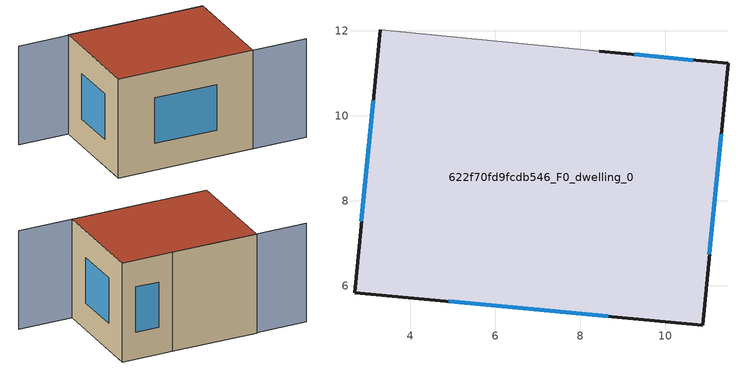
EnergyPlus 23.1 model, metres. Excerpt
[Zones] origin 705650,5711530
622f70fd9fcdb546_F0_dwelling_0
 floor ground (EU_floor_Construction): 11.48,11.23 10.88,5.07 2.69,5.84 3.3,12.02 8.45,11.52 z0
 wall outside (EU_wall_Construction): 3.3,12.02 2.69,5.84 10.88,5.07 11.48,11.23 8.45,11.52 z0:6
 wall adiabatic (EU_wall_Construction): 8.45,11.52 3.3,12.02 z0:6
 window (EU_Window_Construction): 10.66,11.31 9.27,11.44 / 11.04,6.74 11.32,9.56 / 4.91,5.63 8.67,5.28 / 3.13,10.35 2.86,7.51 z1.62:4.38
 roof outside (EU_roof_Construction): 10.88,5.07 11.48,11.23 8.45,11.52 3.3,12.02 2.69,5.84 z6
shading: 5.82,5.55 14.12,4.77 / 8.45,11.52 0.28,12.25 z0:6
[Building]
EU S2 Campaign: North Axis=0; Terrain=City; Solar Distribution=FullExterior
[Site:Location]
London: Latitude=51.5; Longitude=-0.5; Time Zone=0; Elevation=25
[SizingPeriod:WeatherFileDays]
AnnualSizingPeriod: Begin Month=1; Begin Day of Month=1; End Month=12; End Day of Month=31; Day of Week for Start Day=Monday; Use Weather File Daylight Saving Period=No; Use Weather File Rain and Snow Indicators=No
[MATERIAL]
EU_InternalMass_Material: Roughness=MediumRough; Thickness=0.1; Conductivity=1; Density=1800; Specific Heat=900; Thermal Absorptance=0.9; Solar Absorptance=0.7; Visible Absorptance=0.7
[MATERIAL:NOMASS] Roughness=MediumRough; Thermal Absorptance=0.9; Solar Absorptance=0.7; Visible Absorptance=0.7
Name | Thermal Resistance
EU_wall_NoMass | 0.727863
EU_roof_NoMass | 0.773354
EU_floor_NoMass | 1.79329
[WINDOWMATERIAL:SIMPLEGLAZINGSYSTEM]
EU_Window_SimpleGlazing: UFactor=2.58614; Solar Heat Gain Coefficient=0.76; Visible Transmittance=0.76
[CONSTRUCTION]
EU_wall_Construction: EU_wall_NoMass
EU_roof_Construction: EU_roof_NoMass
EU_floor_Construction: EU_floor_NoMass
EU_InternalMass_Construction: EU_InternalMass_Material
EU_Window_Construction: EU_Window_SimpleGlazing
[ZONE]
622f70fd9fcdb546_F0_dwelling_0: Type=1; Multiplier=1; Ceiling Height=autocalculate; Volume=305.817; Floor Area=autocalculate; Part of Total Floor Area=Yes
[INTERNALMASS]
622f70fd9fcdb546_F0_dwelling_0_EU_InternalMass: Construction=EU_InternalMass_Construction; Zone or ZoneList=622f70fd9fcdb546_F0_dwelling_0; Surface Area=50.9696
[OTHEREQUIPMENT]
EU_Step8_InternalGain_622f70fd9fcdb546_F0_dwelling_0_f000: Fuel Type=Electricity; Zone or ZoneList or Space or SpaceList=622f70fd9fcdb546_F0_dwelling_0; Schedule=EU_Step8_GainSchedule_622f70fd9fcdb546_F0_dwelling_0_f000; Design Level Calculation Method=Watts/Area; Power per Zone Floor Area=1; Fraction Latent=0; Fraction Radiant=0; Fraction Lost=0; Carbon Dioxide Generation Rate=0; EndUse Subcategory=EU_Step8_InternalGains
[ZONEVENTILATION:DESIGNFLOWRATE]
EU_ConstantAir_622f70fd9fcdb546_F0_dwelling_0: Zone or ZoneList or Space or SpaceList=622f70fd9fcdb546_F0_dwelling_0; Schedule=EU_AlwaysOn; Design Flow Rate Calculation Method=AirChanges/Hour; Air Changes per Hour=0.484901; Ventilation Type=Natural; Fan Pressure Rise=0; Fan Total Efficiency=1; Constant Term Coefficient=1; Temperature Term Coefficient=0; Velocity Term Coefficient=0; Velocity Squared Term Coefficient=0; Minimum Indoor Temperature=-100; Maximum Indoor Temperature=100; Delta Temperature=-100; Minimum Outdoor Temperature=-100; Maximum Outdoor Temperature=100; Maximum Wind Speed=40
[HVACTEMPLATE:THERMOSTAT]
EU_HeatOnly_622f70fd9fcdb546_F0_dwelling_0: Constant Heating Setpoint=20; Constant Cooling Setpoint=50
[HVACTEMPLATE:ZONE:IDEALLOADSAIRSYSTEM]
622f70fd9fcdb546_F0_dwelling_0: Template Thermostat=EU_HeatOnly_622f70fd9fcdb546_F0_dwelling_0; System Availability Schedule=EU_AlwaysOn; Maximum Heating Supply Air Temperature=50; Minimum Cooling Supply Air Temperature=13; Maximum Heating Supply Air Humidity Ratio=0.0156; Minimum Cooling Supply Air Humidity Ratio=0.0077; Heating Limit=NoLimit; Cooling Limit=NoLimit; Heating Availability Schedule=EU_AlwaysOn; Cooling Availability Schedule=EU_CoolingOff; Dehumidification Control Type=ConstantSensibleHeatRatio; Cooling Sensible Heat Ratio=0.7; Dehumidification Setpoint=60; Humidification Control Type=None; Humidification Setpoint=30; Outdoor Air Method=None; Outdoor Air Flow Rate per Person=0.00944; Outdoor Air Flow Rate per Zone Floor Area=0; Outdoor Air Flow Rate per Zone=0; Demand Controlled Ventilation Type=None; Outdoor Air Economizer Type=NoEconomizer; Heat Recovery Type=None; Sensible Heat Recovery Effectiveness=0.7; Latent Heat Recovery Effectiveness=0.65
[SIZING:ZONE]
622f70fd9fcdb546_F0_dwelling_0: Zone Cooling Design Supply Air Temperature Input Method=SupplyAirTemperature; Zone Cooling Design Supply Air Temperature=13; Zone Heating Design Supply Air Temperature Input Method=SupplyAirTemperature; Zone Heating Design Supply Air Temperature=50; Zone Cooling Design Supply Air Humidity Ratio=0.008; Zone Heating Design Supply Air Humidity Ratio=0.008; Cooling Design Air Flow Method=DesignDay; Cooling Design Air Flow Rate=0; Cooling Minimum Air Flow per Zone Floor Area=0.000762; Cooling Minimum Air Flow=0; Cooling Minimum Air Flow Fraction=0.2; Heating Design Air Flow Method=DesignDay; Heating Design Air Flow Rate=0; Heating Maximum Air Flow per Zone Floor Area=0.002032; Heating Maximum Air Flow=0.141576; Heating Maximum Air Flow Fraction=0.3; Account for Dedicated Outdoor Air System=No; Dedicated Outdoor Air System Control Strategy=NeutralSupplyAir; Dedicated Outdoor Air Low Setpoint Temperature for Design=autosize; Dedicated Outdoor Air High Setpoint Temperature for Design=autosize; Zone Load Sizing Method=Sensible Load Only No Latent Load; Zone Latent Cooling Design Supply Air Humidity Ratio Input Method=HumidityRatioDifference; Zone Cooling Design Supply Air Humidity Ratio Difference=0.005; Zone Latent Heating Design Supply Air Humidity Ratio Input Method=HumidityRatioDifference; Zone Humidification Design Supply Air Humidity Ratio Difference=0.005
[SCHEDULE:CONSTANT]
Name | Hourly Value
EU_AlwaysOn | 1
EU_CoolingOff | 0
[SCHEDULE:FILE]
EU_Step8_GainSchedule_622f70fd9fcdb546_F0_dwelling_0_f000: File=../../schedules/622f70fd9fcdb546/622f70fd9fcdb546_F0_dwelling_0_f000_gain.csv; Column Number=1; Rows to Skip at Top=0; Number of Hours of Data=8760; Column Separator=Comma; Interpolate to Timestep=No; Minutes per Item=60; Adjust Schedule for Daylight Savings=Yes
